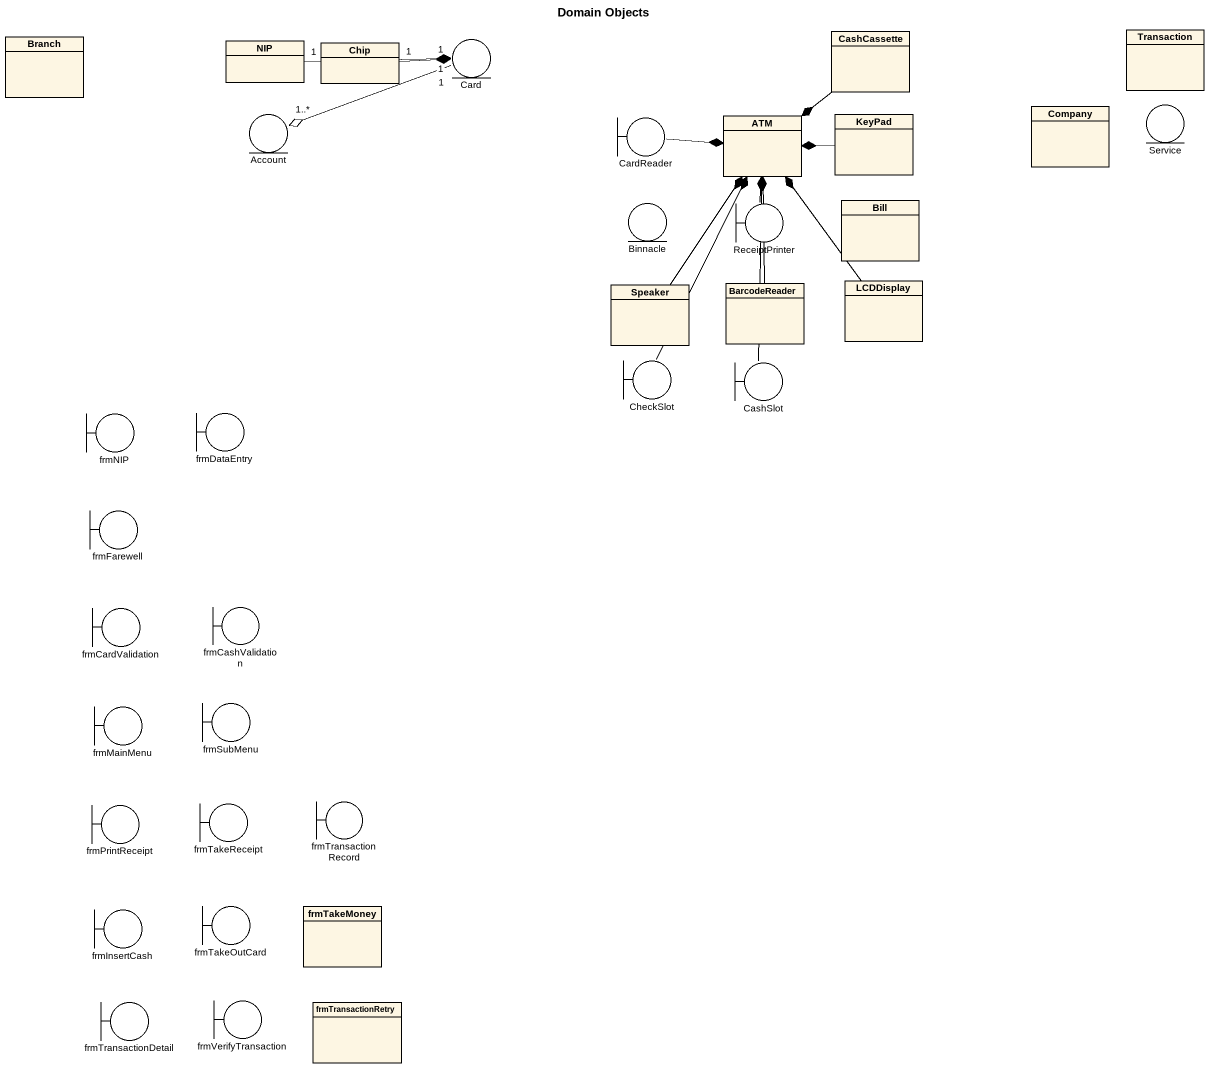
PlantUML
@startuml
title Domain Objects
allowmixing
hide circle
hide empty members
class Branch
class NIP
class Chip
entity "Card" as Card_
class CashCassette
class Transaction
entity Account
boundary CardReader
class ATM
class KeyPad
class Company
entity Service
entity Binnacle
boundary ReceiptPrinter
class Bill
class Speaker
class BarcodeReader
class LCDDisplay
boundary CheckSlot
boundary CashSlot
boundary frmDataEntry
boundary frmNIP
boundary frmFarewell
boundary frmCardValidation
boundary frmCashValidation
boundary frmMainMenu
boundary frmSubMenu
boundary frmPrintReceipt
boundary frmTakeReceipt
boundary frmTransactionRecord
boundary frmInsertCash
boundary frmTakeOutCard
class frmTakeMoney
boundary frmVerifyTransaction
boundary frmTransactionDetail
class frmTransactionRetry
NIP "1" -right-* "1" Card_
Chip "1" -right-* "1" Card_
Card_ "1" -left-o "1..*" Account
CashCassette --* ATM
CardReader -right-* ATM
KeyPad -left-* ATM
ReceiptPrinter -up-* ATM
Speaker -up-* ATM
BarcodeReader -up-* ATM
LCDDisplay -up-* ATM
CheckSlot -up-* ATM
CashSlot -up-* ATM
@enduml
